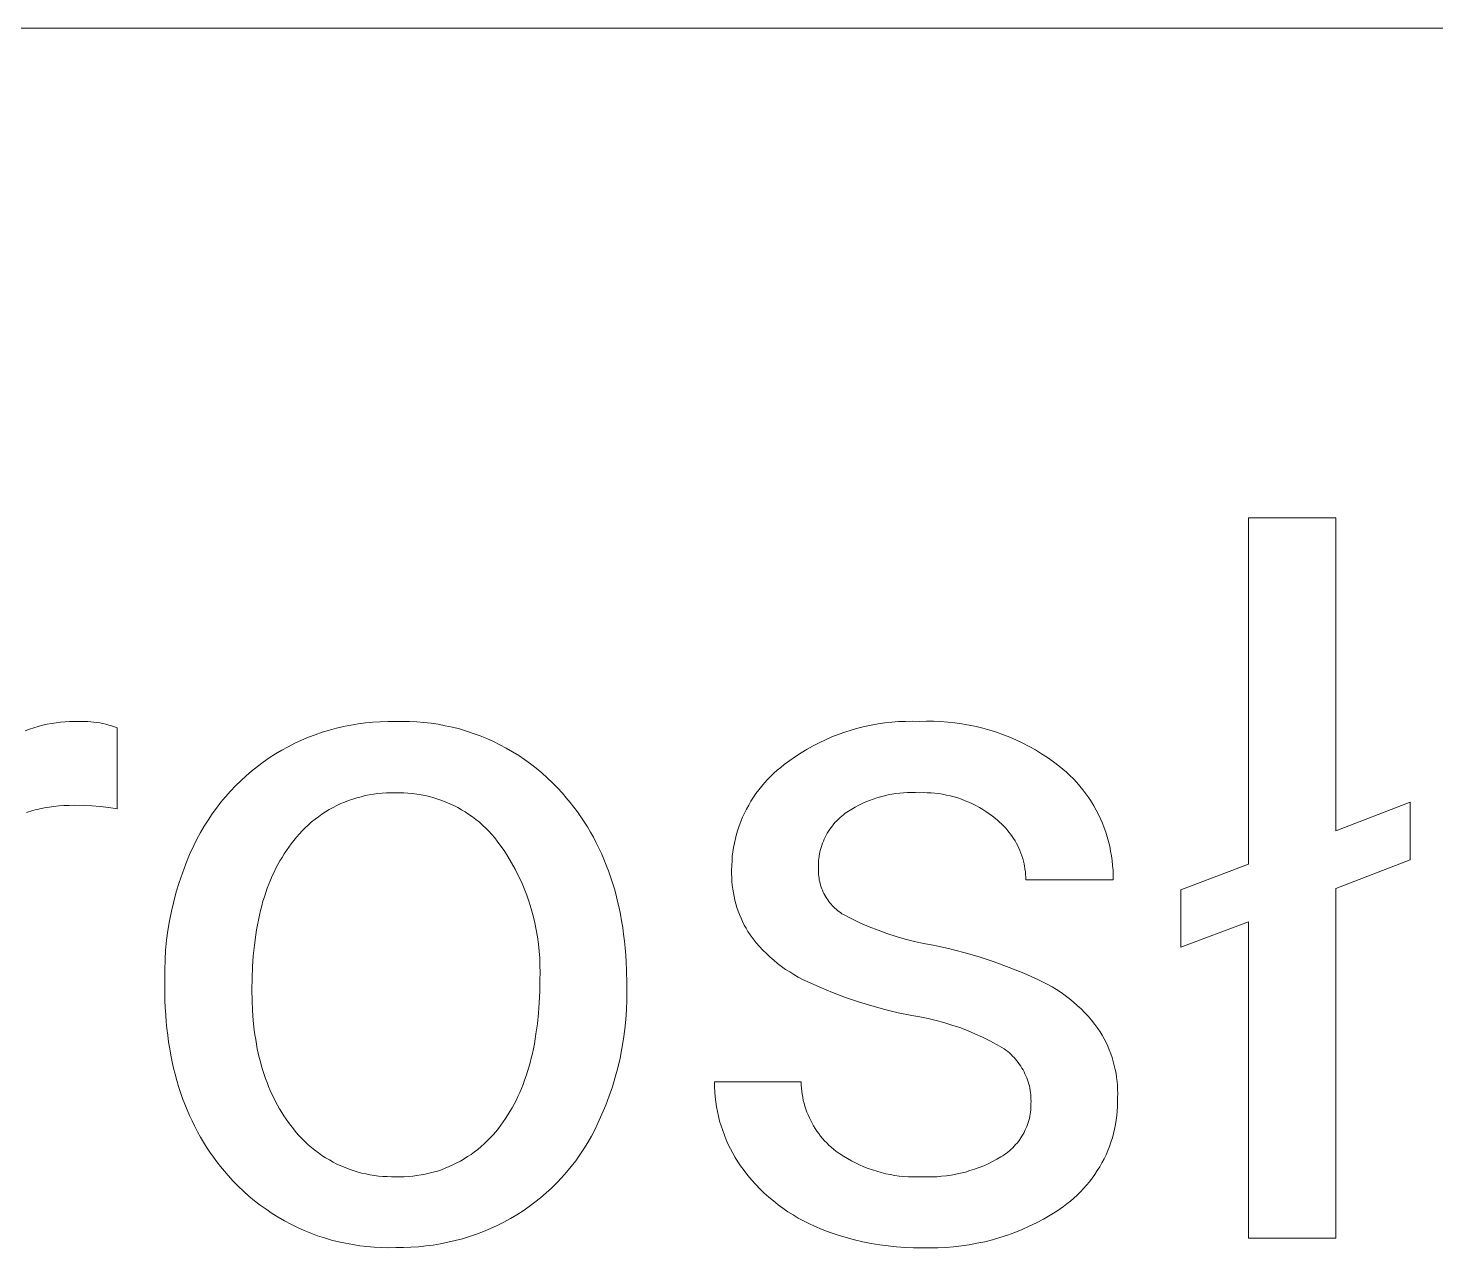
# Model space of a CAD drawing. Header units: millimetres. Extents: x 0 to 5466, y 0 to 3819.
# Drawn here: x 4089.6 to 4196.3, y 518.5 to 611 of the extents above; entities that cross this region are included whole.
import ezdxf

# ---------------------------------------------------------------- set-up
doc = ezdxf.new("R2010")
doc.units = ezdxf.units.MM
doc.header["$MEASUREMENT"] = 0
doc.layers.add('Domyślny', color=7, linetype='Continuous', true_color=0x000000)

msp = doc.modelspace()

# ---------------------------------------------------------------- linework, layer by layer
at = {"layer": 'Domyślny', "color": 18, "lineweight": 15, "true_color": 0x000000}
for p, q in [((5460.42, 610.99), (3400.11, 610.99)), ((4182.12, 547.62), (4182.12, 573.87)), ((4182.12, 573.87), (4188.73, 573.87)), ((4188.73, 573.87), (4188.73, 550.15)), ((4089.73, 557.84), (4090.06, 557.95)), ((4090.06, 557.95), (4090.39, 558.05)), ((4090.39, 558.05), (4090.72, 558.14)), ((4090.72, 558.14), (4091.06, 558.22)), ((4091.06, 558.22), (4091.4, 558.28)), ((4091.4, 558.28), (4091.74, 558.33)), ((4091.74, 558.33), (4092.08, 558.38)), ((4092.08, 558.38), (4092.43, 558.41)), ((4092.43, 558.41), (4092.77, 558.43)), ((4092.77, 558.43), (4093.12, 558.43)), ((4093.12, 558.43), (4093.46, 558.43)), ((4093.46, 558.43), (4093.69, 558.44)), ((4093.69, 558.44), (4093.92, 558.44)), ((4093.92, 558.44), (4094.15, 558.43)), ((4094.15, 558.43), (4094.38, 558.41)), ((4094.38, 558.41), (4094.61, 558.39)), ((4094.61, 558.39), (4094.83, 558.36)), ((4094.83, 558.36), (4095.06, 558.32)), ((4095.06, 558.32), (4095.28, 558.28)), ((4095.28, 558.28), (4095.51, 558.22)), ((4095.51, 558.22), (4095.73, 558.16)), ((4095.73, 558.16), (4095.95, 558.1)), ((4095.95, 558.1), (4096.16, 558.02)), ((4096.16, 558.02), (4096.38, 557.94)), ((4112.99, 557.92), (4113.53, 558.05)), ((4113.53, 558.05), (4114.08, 558.16)), ((4114.08, 558.16), (4114.64, 558.25)), ((4114.64, 558.25), (4115.19, 558.32)), ((4115.19, 558.32), (4115.75, 558.38)), ((4115.75, 558.38), (4116.31, 558.41)), ((4116.31, 558.41), (4116.87, 558.43)), ((4116.87, 558.43), (4117.43, 558.43)), ((4117.43, 558.43), (4117.97, 558.44)), ((4117.97, 558.44), (4118.52, 558.43)), ((4118.52, 558.43), (4119.07, 558.41)), ((4119.07, 558.41), (4119.62, 558.36)), ((4119.62, 558.36), (4120.16, 558.3)), ((4120.16, 558.3), (4120.7, 558.22)), ((4120.7, 558.22), (4121.24, 558.11)), ((4121.24, 558.11), (4121.78, 558)), ((4121.78, 558), (4122.31, 557.86)), ((4152.51, 557.93), (4153.01, 558.05)), ((4153.01, 558.05), (4153.52, 558.16)), ((4153.52, 558.16), (4154.04, 558.25)), ((4154.04, 558.25), (4154.55, 558.33)), ((4154.55, 558.33), (4155.07, 558.38)), ((4155.07, 558.38), (4155.59, 558.42)), ((4155.59, 558.42), (4156.11, 558.44)), ((4156.11, 558.44), (4156.64, 558.45)), ((4156.64, 558.45), (4157.16, 558.44)), ((4157.16, 558.44), (4157.7, 558.45)), ((4157.7, 558.45), (4158.24, 558.45)), ((4158.24, 558.45), (4158.78, 558.43)), ((4158.78, 558.43), (4159.32, 558.39)), ((4159.32, 558.39), (4159.86, 558.33)), ((4159.86, 558.33), (4160.39, 558.26)), ((4160.39, 558.26), (4160.93, 558.16)), ((4160.93, 558.16), (4161.46, 558.05)), ((4161.46, 558.05), (4161.98, 557.92)), ((4089.41, 557.72), (4089.73, 557.84)), ((4096.38, 557.94), (4096.38, 551.82)), ((4109.84, 556.78), (4110.35, 557.01)), ((4110.35, 557.01), (4110.86, 557.23)), ((4110.86, 557.23), (4111.38, 557.43)), ((4111.38, 557.43), (4111.91, 557.61)), ((4111.91, 557.61), (4112.45, 557.77)), ((4112.45, 557.77), (4112.99, 557.92)), ((4122.31, 557.86), (4122.84, 557.7)), ((4122.84, 557.7), (4123.36, 557.53)), ((4123.36, 557.53), (4123.87, 557.34)), ((4123.87, 557.34), (4124.38, 557.13)), ((4124.38, 557.13), (4124.88, 556.91)), ((4124.88, 556.91), (4125.37, 556.67)), ((4149.58, 556.82), (4150.05, 557.05)), ((4150.05, 557.05), (4150.53, 557.26)), ((4150.53, 557.26), (4151.01, 557.45)), ((4151.01, 557.45), (4151.51, 557.62)), ((4151.51, 557.62), (4152, 557.78)), ((4152, 557.78), (4152.51, 557.93)), ((4161.98, 557.92), (4162.5, 557.78)), ((4162.5, 557.78), (4163.02, 557.61)), ((4163.02, 557.61), (4163.53, 557.43)), ((4163.53, 557.43), (4164.03, 557.23)), ((4164.03, 557.23), (4164.52, 557.01)), ((4164.52, 557.01), (4165.01, 556.78)), ((4107.9, 555.67), (4108.36, 555.97)), ((4108.36, 555.97), (4108.84, 556.26)), ((4108.84, 556.26), (4109.34, 556.52)), ((4109.34, 556.52), (4109.84, 556.78)), ((4125.37, 556.67), (4125.86, 556.41)), ((4125.86, 556.41), (4126.33, 556.13)), ((4126.33, 556.13), (4126.8, 555.84)), ((4126.8, 555.84), (4127.25, 555.54)), ((4147.78, 555.77), (4148.21, 556.06)), ((4148.21, 556.06), (4148.66, 556.33)), ((4148.66, 556.33), (4149.11, 556.58)), ((4149.11, 556.58), (4149.58, 556.82)), ((4165.01, 556.78), (4165.49, 556.53)), ((4165.49, 556.53), (4165.96, 556.27)), ((4165.96, 556.27), (4166.43, 555.99)), ((4166.43, 555.99), (4166.88, 555.69)), ((4106.56, 554.67), (4107, 555.02)), ((4107, 555.02), (4107.44, 555.35)), ((4107.44, 555.35), (4107.9, 555.67)), ((4127.25, 555.54), (4127.7, 555.22)), ((4127.7, 555.22), (4128.13, 554.88)), ((4128.13, 554.88), (4128.55, 554.53)), ((4146.4, 554.73), (4146.66, 554.95)), ((4146.66, 554.95), (4146.93, 555.16)), ((4146.93, 555.16), (4147.35, 555.47)), ((4147.35, 555.47), (4147.78, 555.77)), ((4166.88, 555.69), (4167.32, 555.38)), ((4167.32, 555.38), (4167.75, 555.05)), ((4167.75, 555.05), (4168.04, 554.82)), ((4168.04, 554.82), (4168.31, 554.58)), ((4105.34, 553.55), (4105.73, 553.94)), ((4105.73, 553.94), (4106.14, 554.31)), ((4106.14, 554.31), (4106.56, 554.67)), ((4128.55, 554.53), (4128.96, 554.16)), ((4128.96, 554.16), (4129.36, 553.79)), ((4129.36, 553.79), (4129.74, 553.39)), ((4145.2, 553.51), (4145.42, 553.77)), ((4145.42, 553.77), (4145.65, 554.02)), ((4145.65, 554.02), (4145.89, 554.27)), ((4145.89, 554.27), (4146.14, 554.5)), ((4146.14, 554.5), (4146.4, 554.73)), ((4168.31, 554.58), (4168.58, 554.33)), ((4168.58, 554.33), (4168.84, 554.07)), ((4168.84, 554.07), (4169.09, 553.8)), ((4169.09, 553.8), (4169.33, 553.53)), ((4104.23, 552.31), (4104.59, 552.73)), ((4104.59, 552.73), (4104.96, 553.15)), ((4104.96, 553.15), (4105.34, 553.55)), ((4114.53, 552.65), (4114.22, 552.55)), ((4114.85, 552.73), (4114.53, 552.65)), ((4115.16, 552.81), (4114.85, 552.73)), ((4115.48, 552.87), (4115.16, 552.81)), ((4115.8, 552.93), (4115.48, 552.87)), ((4116.13, 552.97), (4115.8, 552.93)), ((4116.45, 553), (4116.13, 552.97)), ((4116.77, 553.02), (4116.45, 553)), ((4117.1, 553.03), (4116.77, 553.02)), ((4117.43, 553.03), (4117.1, 553.03)), ((4117.76, 553.03), (4117.43, 553.03)), ((4118.09, 553.02), (4117.76, 553.03)), ((4118.41, 553), (4118.09, 553.02)), ((4118.74, 552.97), (4118.41, 553)), ((4119.07, 552.93), (4118.74, 552.97)), ((4119.4, 552.88), (4119.07, 552.93)), ((4119.72, 552.81), (4119.4, 552.88)), ((4120.04, 552.74), (4119.72, 552.81)), ((4120.36, 552.65), (4120.04, 552.74)), ((4120.67, 552.55), (4120.36, 552.65)), ((4129.74, 553.39), (4130.11, 552.99)), ((4130.11, 552.99), (4130.41, 552.65)), ((4130.41, 552.65), (4130.7, 552.3)), ((4144.4, 552.39), (4144.59, 552.68)), ((4144.59, 552.68), (4144.78, 552.96)), ((4144.78, 552.96), (4144.99, 553.24)), ((4144.99, 553.24), (4145.2, 553.51)), ((4153.94, 552.64), (4153.66, 552.54)), ((4154.22, 552.72), (4153.94, 552.64)), ((4154.51, 552.8), (4154.22, 552.72)), ((4154.8, 552.86), (4154.51, 552.8)), ((4155.09, 552.92), (4154.8, 552.86)), ((4155.38, 552.96), (4155.09, 552.92)), ((4155.68, 553), (4155.38, 552.96)), ((4155.97, 553.03), (4155.68, 553)), ((4156.27, 553.04), (4155.97, 553.03)), ((4156.57, 553.05), (4156.27, 553.04)), ((4156.86, 553.04), (4156.57, 553.05)), ((4157.16, 553.03), (4156.86, 553.04)), ((4157.46, 553.04), (4157.16, 553.03)), ((4157.75, 553.03), (4157.46, 553.04)), ((4158.05, 553.02), (4157.75, 553.03)), ((4158.34, 552.99), (4158.05, 553.02)), ((4158.64, 552.96), (4158.34, 552.99)), ((4158.93, 552.91), (4158.64, 552.96)), ((4159.22, 552.85), (4158.93, 552.91)), ((4159.51, 552.79), (4159.22, 552.85)), ((4159.8, 552.71), (4159.51, 552.79)), ((4160.08, 552.63), (4159.8, 552.71)), ((4160.36, 552.53), (4160.08, 552.63)), ((4169.33, 553.53), (4169.56, 553.24)), ((4169.56, 553.24), (4169.78, 552.95)), ((4169.78, 552.95), (4170, 552.65)), ((4170, 552.65), (4170.2, 552.34)), ((4089.66, 551.59), (4089.5, 551.54)), ((4089.82, 551.64), (4089.66, 551.59)), ((4089.99, 551.69), (4089.82, 551.64)), ((4090.16, 551.73), (4089.99, 551.69)), ((4090.33, 551.77), (4090.16, 551.73)), ((4090.5, 551.81), (4090.33, 551.77)), ((4090.86, 551.88), (4090.5, 551.81)), ((4091.22, 551.94), (4090.86, 551.88)), ((4091.58, 551.99), (4091.22, 551.94)), ((4091.96, 552.03), (4091.58, 551.99)), ((4092.34, 552.06), (4091.96, 552.03)), ((4092.74, 552.07), (4092.34, 552.06)), ((4093.14, 552.08), (4092.74, 552.07)), ((4093.79, 552.07), (4093.14, 552.08)), ((4094.44, 552.04), (4093.79, 552.07)), ((4095.08, 551.99), (4094.44, 552.04)), ((4095.73, 551.92), (4095.08, 551.99)), ((4096.38, 551.82), (4095.73, 551.92)), ((4103.57, 551.42), (4103.89, 551.87)), ((4103.89, 551.87), (4104.23, 552.31)), ((4112.16, 551.58), (4111.89, 551.4)), ((4112.44, 551.75), (4112.16, 551.58)), ((4112.73, 551.91), (4112.44, 551.75)), ((4113.02, 552.06), (4112.73, 551.91)), ((4113.31, 552.2), (4113.02, 552.06)), ((4113.61, 552.32), (4113.31, 552.2)), ((4113.91, 552.44), (4113.61, 552.32)), ((4114.22, 552.55), (4113.91, 552.44)), ((4120.98, 552.44), (4120.67, 552.55)), ((4121.29, 552.32), (4120.98, 552.44)), ((4121.59, 552.19), (4121.29, 552.32)), ((4121.89, 552.05), (4121.59, 552.19)), ((4122.19, 551.9), (4121.89, 552.05)), ((4122.47, 551.74), (4122.19, 551.9)), ((4122.75, 551.57), (4122.47, 551.74)), ((4123.03, 551.39), (4122.75, 551.57)), ((4130.7, 552.3), (4130.98, 551.94)), ((4130.98, 551.94), (4131.25, 551.57)), ((4131.25, 551.57), (4131.51, 551.2)), ((4143.91, 551.48), (4144.07, 551.79)), ((4144.07, 551.79), (4144.23, 552.09)), ((4144.23, 552.09), (4144.4, 552.39)), ((4151.8, 551.63), (4151.55, 551.47)), ((4152.05, 551.79), (4151.8, 551.63)), ((4152.31, 551.94), (4152.05, 551.79)), ((4152.57, 552.08), (4152.31, 551.94)), ((4152.84, 552.21), (4152.57, 552.08)), ((4153.11, 552.33), (4152.84, 552.21)), ((4153.38, 552.44), (4153.11, 552.33)), ((4153.66, 552.54), (4153.38, 552.44)), ((4160.64, 552.42), (4160.36, 552.53)), ((4160.92, 552.31), (4160.64, 552.42)), ((4161.18, 552.19), (4160.92, 552.31)), ((4161.45, 552.05), (4161.18, 552.19)), ((4161.71, 551.91), (4161.45, 552.05)), ((4161.97, 551.76), (4161.71, 551.91)), ((4162.21, 551.6), (4161.97, 551.76)), ((4162.46, 551.43), (4162.21, 551.6)), ((4170.2, 552.34), (4170.39, 552.03)), ((4170.39, 552.03), (4170.57, 551.71)), ((4170.57, 551.71), (4170.73, 551.38)), ((4188.73, 550.15), (4194.35, 552.32)), ((4194.35, 552.32), (4194.35, 547.95)), ((4102.68, 550.01), (4102.96, 550.49)), ((4102.96, 550.49), (4103.26, 550.96)), ((4103.26, 550.96), (4103.57, 551.42)), ((4110.87, 550.6), (4110.63, 550.38)), ((4111.11, 550.81), (4110.87, 550.6)), ((4111.37, 551.02), (4111.11, 550.81)), ((4111.63, 551.21), (4111.37, 551.02)), ((4111.89, 551.4), (4111.63, 551.21)), ((4123.3, 551.19), (4123.03, 551.39)), ((4123.56, 551), (4123.3, 551.19)), ((4123.82, 550.79), (4123.56, 551)), ((4124.06, 550.57), (4123.82, 550.79)), ((4124.3, 550.34), (4124.06, 550.57)), ((4131.51, 551.2), (4131.76, 550.83)), ((4131.76, 550.83), (4132.01, 550.44)), ((4143.41, 550.21), (4143.52, 550.53)), ((4143.52, 550.53), (4143.64, 550.86)), ((4143.64, 550.86), (4143.77, 551.17)), ((4143.77, 551.17), (4143.91, 551.48)), ((4150.57, 550.53), (4150.47, 550.39)), ((4150.68, 550.66), (4150.57, 550.53)), ((4150.79, 550.79), (4150.68, 550.66)), ((4150.91, 550.91), (4150.79, 550.79)), ((4151.03, 551.03), (4150.91, 550.91)), ((4151.16, 551.15), (4151.03, 551.03)), ((4151.28, 551.26), (4151.16, 551.15)), ((4151.42, 551.36), (4151.28, 551.26)), ((4151.55, 551.47), (4151.42, 551.36)), ((4162.7, 551.25), (4162.46, 551.43)), ((4162.93, 551.07), (4162.7, 551.25)), ((4163.09, 550.94), (4162.93, 551.07)), ((4163.25, 550.8), (4163.09, 550.94)), ((4163.4, 550.66), (4163.25, 550.8)), ((4163.55, 550.52), (4163.4, 550.66)), ((4163.69, 550.37), (4163.55, 550.52)), ((4170.73, 551.38), (4170.89, 551.05)), ((4170.89, 551.05), (4171.04, 550.72)), ((4171.04, 550.72), (4171.17, 550.38)), ((4102.17, 549.02), (4102.42, 549.52)), ((4102.42, 549.52), (4102.68, 550.01)), ((4109.96, 549.66), (4109.76, 549.41)), ((4110.18, 549.91), (4109.96, 549.66)), ((4110.4, 550.15), (4110.18, 549.91)), ((4110.63, 550.38), (4110.4, 550.15)), ((4124.54, 550.11), (4124.3, 550.34)), ((4124.76, 549.87), (4124.54, 550.11)), ((4124.98, 549.62), (4124.76, 549.87)), ((4125.18, 549.36), (4124.98, 549.62)), ((4132.01, 550.44), (4132.24, 550.05)), ((4132.24, 550.05), (4132.46, 549.65)), ((4132.46, 549.65), (4132.68, 549.24)), ((4143.15, 549.21), (4143.22, 549.55)), ((4143.22, 549.55), (4143.31, 549.88)), ((4143.31, 549.88), (4143.41, 550.21)), ((4149.96, 549.52), (4149.89, 549.36)), ((4150.03, 549.67), (4149.96, 549.52)), ((4150.11, 549.82), (4150.03, 549.67)), ((4150.19, 549.97), (4150.11, 549.82)), ((4150.28, 550.11), (4150.19, 549.97)), ((4150.37, 550.26), (4150.28, 550.11)), ((4150.47, 550.39), (4150.37, 550.26)), ((4163.82, 550.21), (4163.69, 550.37)), ((4163.95, 550.05), (4163.82, 550.21)), ((4164.08, 549.89), (4163.95, 550.05)), ((4164.2, 549.72), (4164.08, 549.89)), ((4164.31, 549.55), (4164.2, 549.72)), ((4164.42, 549.37), (4164.31, 549.55)), ((4171.17, 550.38), (4171.29, 550.03)), ((4171.29, 550.03), (4171.4, 549.68)), ((4171.4, 549.68), (4171.5, 549.33)), ((4101.86, 548.34), (4102.17, 549.02)), ((4109.03, 548.4), (4108.87, 548.13)), ((4109.2, 548.65), (4109.03, 548.4)), ((4109.38, 548.91), (4109.2, 548.65)), ((4109.56, 549.15), (4109.38, 548.91)), ((4109.76, 549.41), (4109.56, 549.15)), ((4125.38, 549.09), (4125.18, 549.36)), ((4125.69, 548.65), (4125.38, 549.09)), ((4125.98, 548.19), (4125.69, 548.65)), ((4132.68, 549.24), (4132.88, 548.83)), ((4132.88, 548.83), (4133.08, 548.41)), ((4133.08, 548.41), (4133.26, 547.98)), ((4142.99, 548.2), (4143.03, 548.54)), ((4143.03, 548.54), (4143.09, 548.88)), ((4143.09, 548.88), (4143.15, 549.21)), ((4149.6, 548.39), (4149.57, 548.22)), ((4149.63, 548.55), (4149.6, 548.39)), ((4149.67, 548.72), (4149.63, 548.55)), ((4149.72, 548.88), (4149.67, 548.72)), ((4149.77, 549.04), (4149.72, 548.88)), ((4149.83, 549.2), (4149.77, 549.04)), ((4149.89, 549.36), (4149.83, 549.2)), ((4164.52, 549.19), (4164.42, 549.37)), ((4164.62, 549.01), (4164.52, 549.19)), ((4164.71, 548.82), (4164.62, 549.01)), ((4164.79, 548.64), (4164.71, 548.82)), ((4164.86, 548.44), (4164.79, 548.64)), ((4164.93, 548.25), (4164.86, 548.44)), ((4171.5, 549.33), (4171.59, 548.97)), ((4171.59, 548.97), (4171.66, 548.61)), ((4171.66, 548.61), (4171.72, 548.25)), ((4101.31, 546.94), (4101.58, 547.65)), ((4101.58, 547.65), (4101.86, 548.34)), ((4108.4, 547.3), (4108.26, 547.01)), ((4108.55, 547.59), (4108.4, 547.3)), ((4108.71, 547.86), (4108.55, 547.59)), ((4108.87, 548.13), (4108.71, 547.86)), ((4126.26, 547.72), (4125.98, 548.19)), ((4126.52, 547.24), (4126.26, 547.72)), ((4133.26, 547.98), (4133.44, 547.55)), ((4133.44, 547.55), (4133.61, 547.1)), ((4142.94, 547.17), (4142.95, 547.51)), ((4142.95, 547.51), (4142.97, 547.86)), ((4142.97, 547.86), (4142.99, 548.2)), ((4149.52, 547.71), (4149.51, 547.54)), ((4149.51, 547.54), (4149.51, 547.37)), ((4149.51, 547.37), (4149.51, 547.23)), ((4149.53, 547.88), (4149.52, 547.71)), ((4149.55, 548.05), (4149.53, 547.88)), ((4149.57, 548.22), (4149.55, 548.05)), ((4165, 548.05), (4164.93, 548.25)), ((4165.05, 547.85), (4165, 548.05)), ((4165.1, 547.65), (4165.05, 547.85)), ((4165.14, 547.45), (4165.1, 547.65)), ((4165.17, 547.25), (4165.14, 547.45)), ((4171.72, 548.25), (4171.77, 547.89)), ((4171.77, 547.89), (4171.81, 547.52)), ((4171.81, 547.52), (4171.84, 547.16)), ((4176.99, 545.67), (4182.12, 547.62)), ((4194.35, 547.95), (4188.73, 545.78)), ((4100.85, 545.52), (4101.07, 546.23)), ((4101.07, 546.23), (4101.31, 546.94)), ((4107.99, 546.41), (4107.87, 546.1)), ((4108.12, 546.72), (4107.99, 546.41)), ((4108.26, 547.01), (4108.12, 546.72)), ((4126.77, 546.76), (4126.52, 547.24)), ((4127, 546.27), (4126.77, 546.76)), ((4127.21, 545.77), (4127, 546.27)), ((4133.61, 547.1), (4133.77, 546.66)), ((4133.77, 546.66), (4133.91, 546.2)), ((4142.94, 546.88), (4142.94, 547.17)), ((4142.95, 546.59), (4142.94, 546.88)), ((4142.96, 546.31), (4142.95, 546.59)), ((4142.99, 546.02), (4142.96, 546.31)), ((4149.51, 547.23), (4149.51, 547.1)), ((4149.51, 547.1), (4149.51, 546.96)), ((4149.51, 546.96), (4149.52, 546.82)), ((4149.52, 546.82), (4149.54, 546.69)), ((4149.54, 546.69), (4149.56, 546.55)), ((4149.56, 546.55), (4149.58, 546.41)), ((4149.58, 546.41), (4149.61, 546.28)), ((4149.61, 546.28), (4149.64, 546.15)), ((4165.2, 547.04), (4165.17, 547.25)), ((4165.22, 546.84), (4165.2, 547.04)), ((4165.23, 546.63), (4165.22, 546.84)), ((4165.24, 546.42), (4165.23, 546.63)), ((4171.85, 546.42), (4165.24, 546.42)), ((4171.84, 547.16), (4171.85, 546.79)), ((4171.85, 546.79), (4171.85, 546.42)), ((4100.66, 544.79), (4100.85, 545.52)), ((4107.63, 545.46), (4107.53, 545.13)), ((4107.75, 545.79), (4107.63, 545.46)), ((4107.87, 546.1), (4107.75, 545.79)), ((4127.41, 545.26), (4127.21, 545.77)), ((4127.59, 544.74), (4127.41, 545.26)), ((4133.91, 546.2), (4134.05, 545.74)), ((4134.05, 545.74), (4134.18, 545.27)), ((4134.18, 545.27), (4134.3, 544.79)), ((4143.02, 545.73), (4142.99, 546.02)), ((4143.07, 545.45), (4143.02, 545.73)), ((4143.12, 545.17), (4143.07, 545.45)), ((4143.19, 544.89), (4143.12, 545.17)), ((4149.64, 546.15), (4149.68, 546.01)), ((4149.68, 546.01), (4149.72, 545.88)), ((4149.72, 545.88), (4149.77, 545.75)), ((4149.77, 545.75), (4149.82, 545.63)), ((4149.82, 545.63), (4149.87, 545.5)), ((4149.87, 545.5), (4149.93, 545.38)), ((4149.93, 545.38), (4150, 545.26)), ((4150, 545.26), (4150.07, 545.14)), ((4176.99, 541.31), (4176.99, 545.67)), ((4188.73, 545.78), (4188.73, 519.27)), ((4100.48, 544.06), (4100.66, 544.79)), ((4107.24, 544.1), (4107.15, 543.75)), ((4107.33, 544.45), (4107.24, 544.1)), ((4107.42, 544.8), (4107.33, 544.45)), ((4107.53, 545.13), (4107.42, 544.8)), ((4127.75, 544.23), (4127.59, 544.74)), ((4127.9, 543.7), (4127.75, 544.23)), ((4134.3, 544.79), (4134.41, 544.31)), ((4134.41, 544.31), (4134.51, 543.82)), ((4143.26, 544.61), (4143.19, 544.89)), ((4143.34, 544.33), (4143.26, 544.61)), ((4143.43, 544.06), (4143.34, 544.33)), ((4150.07, 545.14), (4150.14, 545.02)), ((4150.14, 545.02), (4150.22, 544.91)), ((4150.22, 544.91), (4150.3, 544.79)), ((4150.3, 544.79), (4150.38, 544.69)), ((4150.38, 544.69), (4150.47, 544.58)), ((4150.47, 544.58), (4150.56, 544.48)), ((4150.56, 544.48), (4150.65, 544.38)), ((4150.65, 544.38), (4150.75, 544.28)), ((4150.75, 544.28), (4150.85, 544.19)), ((4150.85, 544.19), (4150.96, 544.1)), ((4150.96, 544.1), (4151.07, 544.02)), ((4100.22, 542.59), (4100.34, 543.33)), ((4100.34, 543.33), (4100.48, 544.06)), ((4107, 543.01), (4106.93, 542.64)), ((4107.07, 543.38), (4107, 543.01)), ((4107.15, 543.75), (4107.07, 543.38)), ((4128.02, 543.17), (4127.9, 543.7)), ((4128.13, 542.64), (4128.02, 543.17)), ((4134.51, 543.82), (4134.6, 543.32)), ((4134.6, 543.32), (4134.68, 542.81)), ((4143.54, 543.79), (4143.43, 544.06)), ((4143.65, 543.52), (4143.54, 543.79)), ((4143.76, 543.26), (4143.65, 543.52)), ((4143.89, 543), (4143.76, 543.26)), ((4151.07, 544.02), (4151.18, 543.94)), ((4151.18, 543.94), (4151.29, 543.86)), ((4151.29, 543.86), (4151.41, 543.79)), ((4151.41, 543.79), (4152.05, 543.46)), ((4152.05, 543.46), (4152.7, 543.15)), ((4152.7, 543.15), (4153.36, 542.87)), ((4182.12, 543.25), (4176.99, 541.31)), ((4182.12, 519.27), (4182.12, 543.25)), ((4100.12, 541.84), (4100.22, 542.59)), ((4106.87, 542.26), (4106.77, 541.47)), ((4106.93, 542.64), (4106.87, 542.26)), ((4128.23, 542.1), (4128.13, 542.64)), ((4128.3, 541.56), (4128.23, 542.1)), ((4134.68, 542.81), (4134.75, 542.3)), ((4134.75, 542.3), (4134.82, 541.78)), ((4144.03, 542.75), (4143.89, 543)), ((4144.17, 542.5), (4144.03, 542.75)), ((4144.33, 542.26), (4144.17, 542.5)), ((4144.56, 541.96), (4144.33, 542.26)), ((4144.8, 541.66), (4144.56, 541.96)), ((4153.36, 542.87), (4154.03, 542.6)), ((4154.03, 542.6), (4154.71, 542.36)), ((4154.71, 542.36), (4155.4, 542.14)), ((4155.4, 542.14), (4156.09, 541.94)), ((4100, 540.35), (4100.04, 541.1)), ((4100.04, 541.1), (4100.12, 541.84)), ((4106.77, 541.47), (4106.68, 540.66)), ((4128.36, 541.02), (4128.3, 541.56)), ((4128.39, 540.48), (4128.36, 541.02)), ((4134.82, 541.78), (4134.87, 541.26)), ((4134.87, 541.26), (4134.91, 540.72)), ((4145.04, 541.38), (4144.8, 541.66)), ((4145.3, 541.1), (4145.04, 541.38)), ((4145.57, 540.84), (4145.3, 541.1)), ((4156.09, 541.94), (4156.79, 541.76)), ((4156.79, 541.76), (4157.49, 541.61)), ((4157.49, 541.61), (4158.2, 541.47)), ((4158.2, 541.47), (4159.37, 541.21)), ((4159.37, 541.21), (4160.54, 540.92)), ((4160.54, 540.92), (4161.69, 540.58)), ((4099.97, 539.6), (4100, 540.35)), ((4106.63, 539.82), (4106.59, 538.96)), ((4106.68, 540.66), (4106.63, 539.82)), ((4128.41, 539.94), (4128.39, 540.48)), ((4128.42, 539.39), (4128.41, 539.94)), ((4134.91, 540.72), (4134.95, 540.18)), ((4134.95, 540.18), (4134.97, 539.64)), ((4145.84, 540.58), (4145.57, 540.84)), ((4146.13, 540.33), (4145.84, 540.58)), ((4146.42, 540.09), (4146.13, 540.33)), ((4146.72, 539.86), (4146.42, 540.09)), ((4147.02, 539.64), (4146.72, 539.86)), ((4161.69, 540.58), (4162.84, 540.2)), ((4162.84, 540.2), (4163.97, 539.79)), ((4099.97, 538.85), (4099.97, 539.6)), ((4099.97, 538.39), (4099.97, 538.85)), ((4106.59, 538.96), (4106.58, 538.06)), ((4128.39, 537.98), (4128.4, 538.85)), ((4128.4, 538.85), (4128.42, 539.39)), ((4134.97, 539.64), (4134.99, 538.52)), ((4147.34, 539.44), (4147.02, 539.64)), ((4147.66, 539.24), (4147.34, 539.44)), ((4147.99, 539.05), (4147.66, 539.24)), ((4148.32, 538.87), (4147.99, 539.05)), ((4148.66, 538.71), (4148.32, 538.87)), ((4163.97, 539.79), (4165.09, 539.34)), ((4165.09, 539.34), (4166.19, 538.85)), ((4166.19, 538.85), (4166.54, 538.68)), ((4099.99, 537.28), (4099.97, 538.39)), ((4106.58, 538.06), (4106.59, 537.28)), ((4128.35, 537.13), (4128.39, 537.98)), ((4134.99, 538.52), (4134.99, 538.06)), ((4134.99, 538.06), (4134.99, 537.32)), ((4149.61, 538.28), (4148.66, 538.71)), ((4150.58, 537.88), (4149.61, 538.28)), ((4151.56, 537.51), (4150.58, 537.88)), ((4166.54, 538.68), (4166.89, 538.5)), ((4166.89, 538.5), (4167.23, 538.31)), ((4167.23, 538.31), (4167.57, 538.1)), ((4167.57, 538.1), (4167.9, 537.89)), ((4167.9, 537.89), (4168.22, 537.66)), ((4100.01, 536.74), (4099.99, 537.28)), ((4100.05, 536.2), (4100.01, 536.74)), ((4106.59, 537.28), (4106.62, 536.51)), ((4128.3, 536.31), (4128.35, 537.13)), ((4134.99, 537.32), (4134.96, 536.58)), ((4152.55, 537.17), (4151.56, 537.51)), ((4153.55, 536.87), (4152.55, 537.17)), ((4154.55, 536.59), (4153.55, 536.87)), ((4168.22, 537.66), (4168.53, 537.42)), ((4168.53, 537.42), (4168.83, 537.17)), ((4168.83, 537.17), (4169.13, 536.91)), ((4169.13, 536.91), (4169.42, 536.64)), ((4169.42, 536.64), (4169.69, 536.36)), ((4100.09, 535.67), (4100.05, 536.2)), ((4100.14, 535.15), (4100.09, 535.67)), ((4106.62, 536.51), (4106.68, 535.76)), ((4106.68, 535.76), (4106.76, 535.03)), ((4128.22, 535.51), (4128.3, 536.31)), ((4134.92, 535.84), (4134.84, 535.1)), ((4134.96, 536.58), (4134.92, 535.84)), ((4155.57, 536.35), (4154.55, 536.59)), ((4156.59, 536.14), (4155.57, 536.35)), ((4157.21, 536.04), (4156.59, 536.14)), ((4157.82, 535.91), (4157.21, 536.04)), ((4158.43, 535.77), (4157.82, 535.91)), ((4159.03, 535.6), (4158.43, 535.77)), ((4159.63, 535.42), (4159.03, 535.6)), ((4169.69, 536.36), (4169.96, 536.08)), ((4169.96, 536.08), (4170.22, 535.78)), ((4170.22, 535.78), (4170.46, 535.47)), ((4100.2, 534.64), (4100.14, 535.15)), ((4100.27, 534.13), (4100.2, 534.64)), ((4106.76, 535.03), (4106.81, 534.67)), ((4106.81, 534.67), (4106.87, 534.31)), ((4128.05, 534.36), (4128.11, 534.74)), ((4128.11, 534.74), (4128.22, 535.51)), ((4134.84, 535.1), (4134.75, 534.36)), ((4160.22, 535.22), (4159.63, 535.42)), ((4160.81, 535), (4160.22, 535.22)), ((4161.38, 534.76), (4160.81, 535)), ((4161.95, 534.5), (4161.38, 534.76)), ((4162.51, 534.22), (4161.95, 534.5)), ((4170.46, 535.47), (4170.7, 535.16)), ((4170.7, 535.16), (4170.87, 534.9)), ((4170.87, 534.9), (4171.02, 534.64)), ((4171.02, 534.64), (4171.17, 534.37)), ((4100.35, 533.62), (4100.27, 534.13)), ((4100.44, 533.13), (4100.35, 533.62)), ((4106.87, 534.31), (4106.93, 533.97)), ((4106.93, 533.97), (4106.99, 533.62)), ((4106.99, 533.62), (4107.06, 533.28)), ((4127.84, 533.26), (4127.91, 533.62)), ((4127.91, 533.62), (4127.99, 533.99)), ((4127.99, 533.99), (4128.05, 534.36)), ((4134.62, 533.63), (4134.48, 532.9)), ((4134.75, 534.36), (4134.62, 533.63)), ((4163.06, 533.92), (4162.51, 534.22)), ((4163.6, 533.61), (4163.06, 533.92)), ((4163.73, 533.51), (4163.6, 533.61)), ((4163.86, 533.41), (4163.73, 533.51)), ((4171.17, 534.37), (4171.31, 534.09)), ((4171.31, 534.09), (4171.44, 533.81)), ((4171.44, 533.81), (4171.56, 533.53)), ((4171.56, 533.53), (4171.67, 533.24)), ((4100.54, 532.64), (4100.44, 533.13)), ((4100.65, 532.16), (4100.54, 532.64)), ((4107.06, 533.28), (4107.14, 532.95)), ((4107.14, 532.95), (4107.23, 532.62)), ((4107.23, 532.62), (4107.32, 532.3)), ((4127.57, 532.22), (4127.66, 532.56)), ((4127.66, 532.56), (4127.75, 532.91)), ((4127.75, 532.91), (4127.84, 533.26)), ((4134.48, 532.9), (4134.31, 532.17)), ((4163.99, 533.3), (4163.86, 533.41)), ((4164.11, 533.19), (4163.99, 533.3)), ((4164.23, 533.07), (4164.11, 533.19)), ((4164.34, 532.95), (4164.23, 533.07)), ((4164.46, 532.83), (4164.34, 532.95)), ((4164.56, 532.7), (4164.46, 532.83)), ((4164.66, 532.57), (4164.56, 532.7)), ((4164.76, 532.43), (4164.66, 532.57)), ((4164.85, 532.3), (4164.76, 532.43)), ((4171.67, 533.24), (4171.77, 532.95)), ((4171.77, 532.95), (4171.86, 532.66)), ((4171.86, 532.66), (4171.94, 532.36)), ((4171.94, 532.36), (4172.01, 532.06)), ((4100.77, 531.69), (4100.65, 532.16)), ((4100.89, 531.22), (4100.77, 531.69)), ((4107.32, 532.3), (4107.41, 531.98)), ((4107.41, 531.98), (4107.51, 531.67)), ((4107.51, 531.67), (4107.62, 531.36)), ((4107.62, 531.36), (4107.73, 531.05)), ((4127.25, 531.24), (4127.36, 531.56)), ((4127.36, 531.56), (4127.47, 531.89)), ((4127.47, 531.89), (4127.57, 532.22)), ((4134.12, 531.46), (4133.9, 530.74)), ((4134.31, 532.17), (4134.12, 531.46)), ((4164.94, 532.16), (4164.85, 532.3)), ((4165.02, 532.01), (4164.94, 532.16)), ((4165.1, 531.87), (4165.02, 532.01)), ((4165.17, 531.72), (4165.1, 531.87)), ((4165.24, 531.57), (4165.17, 531.72)), ((4165.3, 531.41), (4165.24, 531.57)), ((4165.36, 531.26), (4165.3, 531.41)), ((4172.01, 532.06), (4172.07, 531.76)), ((4172.07, 531.76), (4172.11, 531.45)), ((4172.11, 531.45), (4172.15, 531.15)), ((4101.03, 530.76), (4100.89, 531.22)), ((4101.18, 530.31), (4101.03, 530.76)), ((4101.33, 529.86), (4101.18, 530.31)), ((4107.73, 531.05), (4107.85, 530.75)), ((4107.85, 530.75), (4107.97, 530.46)), ((4107.97, 530.46), (4108.1, 530.17)), ((4126.74, 530.01), (4126.88, 530.31)), ((4126.88, 530.31), (4127.01, 530.61)), ((4127.01, 530.61), (4127.13, 530.92)), ((4127.13, 530.92), (4127.25, 531.24)), ((4133.9, 530.74), (4133.66, 530.04)), ((4141.64, 530.72), (4141.63, 531.1)), ((4141.63, 531.1), (4148.2, 531.1)), ((4141.66, 530.35), (4141.64, 530.72)), ((4141.69, 529.98), (4141.66, 530.35)), ((4148.2, 531.1), (4148.21, 530.87)), ((4148.21, 530.87), (4148.23, 530.63)), ((4148.23, 530.63), (4148.25, 530.4)), ((4148.25, 530.4), (4148.29, 530.17)), ((4165.41, 531.1), (4165.36, 531.26)), ((4165.46, 530.94), (4165.41, 531.1)), ((4165.5, 530.78), (4165.46, 530.94)), ((4165.53, 530.62), (4165.5, 530.78)), ((4165.56, 530.45), (4165.53, 530.62)), ((4165.59, 530.29), (4165.56, 530.45)), ((4165.6, 530.12), (4165.59, 530.29)), ((4172.15, 531.15), (4172.18, 530.84)), ((4172.18, 530.84), (4172.19, 530.53)), ((4172.19, 530.53), (4172.2, 530.22)), ((4172.2, 530.22), (4172.19, 529.92)), ((4101.5, 529.42), (4101.33, 529.86)), ((4101.67, 528.99), (4101.5, 529.42)), ((4108.1, 530.17), (4108.24, 529.89)), ((4108.24, 529.89), (4108.38, 529.61)), ((4108.38, 529.61), (4108.52, 529.34)), ((4108.52, 529.34), (4108.68, 529.07)), ((4126.14, 528.87), (4126.3, 529.15)), ((4126.3, 529.15), (4126.45, 529.43)), ((4126.45, 529.43), (4126.6, 529.71)), ((4126.6, 529.71), (4126.74, 530.01)), ((4133.4, 529.35), (4133.11, 528.66)), ((4133.66, 530.04), (4133.4, 529.35)), ((4141.73, 529.6), (4141.69, 529.98)), ((4141.79, 529.23), (4141.73, 529.6)), ((4141.86, 528.86), (4141.79, 529.23)), ((4148.29, 530.17), (4148.33, 529.94)), ((4148.33, 529.94), (4148.37, 529.71)), ((4148.37, 529.71), (4148.43, 529.49)), ((4148.43, 529.49), (4148.49, 529.26)), ((4148.49, 529.26), (4148.57, 529.04)), ((4165.62, 529.96), (4165.6, 530.12)), ((4165.61, 529.14), (4165.62, 529.3)), ((4165.62, 529.79), (4165.62, 529.96)), ((4165.63, 529.63), (4165.62, 529.79)), ((4165.62, 529.46), (4165.63, 529.63)), ((4165.62, 529.3), (4165.62, 529.46)), ((4172.18, 529.23), (4172.16, 528.89)), ((4172.19, 529.57), (4172.18, 529.23)), ((4172.19, 529.92), (4172.19, 529.57)), ((4101.85, 528.56), (4101.67, 528.99)), ((4102.05, 528.15), (4101.85, 528.56)), ((4102.25, 527.73), (4102.05, 528.15)), ((4108.68, 529.07), (4108.84, 528.8)), ((4108.84, 528.8), (4109, 528.54)), ((4109, 528.54), (4109.17, 528.29)), ((4109.17, 528.29), (4109.35, 528.04)), ((4125.45, 527.84), (4125.63, 528.09)), ((4125.63, 528.09), (4125.81, 528.34)), ((4125.81, 528.34), (4125.98, 528.61)), ((4125.98, 528.61), (4126.14, 528.87)), ((4133.11, 528.66), (4132.81, 527.98)), ((4141.94, 528.5), (4141.86, 528.86)), ((4142.03, 528.13), (4141.94, 528.5)), ((4142.14, 527.77), (4142.03, 528.13)), ((4148.57, 529.04), (4148.64, 528.82)), ((4148.64, 528.82), (4148.73, 528.6)), ((4148.73, 528.6), (4148.83, 528.39)), ((4148.83, 528.39), (4148.93, 528.18)), ((4148.93, 528.18), (4149.04, 527.97)), ((4165.41, 528.03), (4165.46, 528.18)), ((4165.46, 528.18), (4165.5, 528.34)), ((4165.5, 528.34), (4165.53, 528.5)), ((4165.53, 528.5), (4165.56, 528.66)), ((4165.56, 528.66), (4165.58, 528.82)), ((4165.58, 528.82), (4165.6, 528.98)), ((4165.6, 528.98), (4165.61, 529.14)), ((4172.08, 528.21), (4172.03, 527.87)), ((4172.13, 528.55), (4172.08, 528.21)), ((4172.16, 528.89), (4172.13, 528.55)), ((4102.46, 527.33), (4102.25, 527.73)), ((4102.68, 526.93), (4102.46, 527.33)), ((4109.35, 528.04), (4109.53, 527.8)), ((4109.53, 527.8), (4109.73, 527.54)), ((4109.73, 527.54), (4109.94, 527.28)), ((4109.94, 527.28), (4110.15, 527.04)), ((4110.15, 527.04), (4110.38, 526.8)), ((4124.64, 526.86), (4124.86, 527.09)), ((4124.86, 527.09), (4125.06, 527.33)), ((4125.06, 527.33), (4125.26, 527.58)), ((4125.26, 527.58), (4125.45, 527.84)), ((4132.56, 527.48), (4132.31, 526.99)), ((4132.81, 527.98), (4132.56, 527.48)), ((4142.26, 527.42), (4142.14, 527.77)), ((4142.39, 527.06), (4142.26, 527.42)), ((4142.53, 526.72), (4142.39, 527.06)), ((4149.04, 527.97), (4149.15, 527.77)), ((4149.15, 527.77), (4149.27, 527.57)), ((4149.27, 527.57), (4149.4, 527.38)), ((4149.4, 527.38), (4149.54, 527.19)), ((4149.54, 527.19), (4149.68, 527)), ((4164.94, 527), (4165.03, 527.14)), ((4165.03, 527.14), (4165.1, 527.28)), ((4165.1, 527.28), (4165.17, 527.42)), ((4165.17, 527.42), (4165.24, 527.57)), ((4165.24, 527.57), (4165.3, 527.72)), ((4165.3, 527.72), (4165.36, 527.87)), ((4165.36, 527.87), (4165.41, 528.03)), ((4171.88, 527.2), (4171.79, 526.87)), ((4171.96, 527.53), (4171.88, 527.2)), ((4172.03, 527.87), (4171.96, 527.53)), ((4102.91, 526.54), (4102.68, 526.93)), ((4103.15, 526.16), (4102.91, 526.54)), ((4103.4, 525.78), (4103.15, 526.16)), ((4110.38, 526.8), (4110.61, 526.57)), ((4110.61, 526.57), (4110.85, 526.34)), ((4110.85, 526.34), (4111.1, 526.13)), ((4111.1, 526.13), (4111.36, 525.92)), ((4123.45, 525.8), (4123.71, 525.99)), ((4123.71, 525.99), (4123.95, 526.2)), ((4123.95, 526.2), (4124.19, 526.41)), ((4124.19, 526.41), (4124.42, 526.63)), ((4124.42, 526.63), (4124.64, 526.86)), ((4131.74, 526.04), (4131.44, 525.58)), ((4132.03, 526.51), (4131.74, 526.04)), ((4132.31, 526.99), (4132.03, 526.51)), ((4142.68, 526.37), (4142.53, 526.72)), ((4142.85, 526.04), (4142.68, 526.37)), ((4143.02, 525.7), (4142.85, 526.04)), ((4149.68, 527), (4149.83, 526.82)), ((4149.83, 526.82), (4149.98, 526.65)), ((4149.98, 526.65), (4150.15, 526.48)), ((4150.15, 526.48), (4150.31, 526.31)), ((4150.31, 526.31), (4150.48, 526.16)), ((4150.48, 526.16), (4150.66, 526)), ((4150.66, 526), (4150.84, 525.86)), ((4164, 525.89), (4164.12, 526)), ((4164.12, 526), (4164.24, 526.11)), ((4164.24, 526.11), (4164.36, 526.23)), ((4164.36, 526.23), (4164.46, 526.35)), ((4164.46, 526.35), (4164.57, 526.47)), ((4164.57, 526.47), (4164.67, 526.6)), ((4164.67, 526.6), (4164.77, 526.73)), ((4164.77, 526.73), (4164.86, 526.86)), ((4164.86, 526.86), (4164.94, 527)), ((4171.57, 526.22), (4171.44, 525.9)), ((4171.68, 526.54), (4171.57, 526.22)), ((4171.79, 526.87), (4171.68, 526.54)), ((4103.66, 525.41), (4103.4, 525.78)), ((4103.93, 525.05), (4103.66, 525.41)), ((4104.21, 524.69), (4103.93, 525.05)), ((4111.36, 525.92), (4111.62, 525.72)), ((4111.62, 525.72), (4111.89, 525.53)), ((4111.89, 525.53), (4112.17, 525.36)), ((4112.17, 525.36), (4112.45, 525.19)), ((4112.45, 525.19), (4112.74, 525.03)), ((4112.74, 525.03), (4113.03, 524.88)), ((4113.03, 524.88), (4113.33, 524.74)), ((4121.82, 524.82), (4122.11, 524.96)), ((4122.11, 524.96), (4122.39, 525.11)), ((4122.39, 525.11), (4122.66, 525.27)), ((4122.66, 525.27), (4122.93, 525.44)), ((4122.93, 525.44), (4123.2, 525.61)), ((4123.2, 525.61), (4123.45, 525.8)), ((4131.12, 525.13), (4130.78, 524.69)), ((4131.44, 525.58), (4131.12, 525.13)), ((4143.21, 525.38), (4143.02, 525.7)), ((4143.41, 525.06), (4143.21, 525.38)), ((4143.62, 524.75), (4143.41, 525.06)), ((4150.84, 525.86), (4151.13, 525.66)), ((4151.13, 525.66), (4151.42, 525.47)), ((4151.42, 525.47), (4151.72, 525.29)), ((4151.72, 525.29), (4152.02, 525.12)), ((4152.02, 525.12), (4152.33, 524.96)), ((4152.33, 524.96), (4152.64, 524.81)), ((4162.04, 524.75), (4162.37, 524.9)), ((4162.37, 524.9), (4162.7, 525.07)), ((4162.7, 525.07), (4163.03, 525.24)), ((4163.03, 525.24), (4163.35, 525.42)), ((4163.35, 525.42), (4163.48, 525.51)), ((4163.48, 525.51), (4163.62, 525.6)), ((4163.62, 525.6), (4163.75, 525.69)), ((4163.75, 525.69), (4163.88, 525.79)), ((4163.88, 525.79), (4164, 525.89)), ((4171, 524.97), (4170.83, 524.67)), ((4171.16, 525.28), (4171, 524.97)), ((4171.31, 525.59), (4171.16, 525.28)), ((4171.44, 525.9), (4171.31, 525.59)), ((4104.5, 524.34), (4104.21, 524.69)), ((4104.79, 524), (4104.5, 524.34)), ((4105.17, 523.59), (4104.79, 524)), ((4113.33, 524.74), (4113.64, 524.61)), ((4113.64, 524.61), (4113.94, 524.49)), ((4113.94, 524.49), (4114.26, 524.39)), ((4114.26, 524.39), (4114.57, 524.29)), ((4114.57, 524.29), (4114.89, 524.2)), ((4114.89, 524.2), (4115.21, 524.13)), ((4115.21, 524.13), (4115.53, 524.07)), ((4115.53, 524.07), (4115.86, 524.01)), ((4115.86, 524.01), (4116.18, 523.97)), ((4116.18, 523.97), (4116.51, 523.94)), ((4116.51, 523.94), (4116.84, 523.93)), ((4116.84, 523.93), (4117.17, 523.92)), ((4117.17, 523.92), (4117.5, 523.92)), ((4117.5, 523.92), (4117.82, 523.92)), ((4117.82, 523.92), (4118.13, 523.92)), ((4118.13, 523.92), (4118.45, 523.94)), ((4118.45, 523.94), (4118.77, 523.97)), ((4118.77, 523.97), (4119.09, 524.01)), ((4119.09, 524.01), (4119.4, 524.05)), ((4119.4, 524.05), (4119.71, 524.11)), ((4119.71, 524.11), (4120.02, 524.18)), ((4120.02, 524.18), (4120.33, 524.26)), ((4120.33, 524.26), (4120.64, 524.35)), ((4120.64, 524.35), (4120.94, 524.45)), ((4120.94, 524.45), (4121.24, 524.57)), ((4121.24, 524.57), (4121.53, 524.69)), ((4121.53, 524.69), (4121.82, 524.82)), ((4130.06, 523.85), (4129.68, 523.45)), ((4130.43, 524.27), (4130.06, 523.85)), ((4130.78, 524.69), (4130.43, 524.27)), ((4143.89, 524.38), (4143.62, 524.75)), ((4144.17, 524.02), (4143.89, 524.38)), ((4144.46, 523.67), (4144.17, 524.02)), ((4152.64, 524.81), (4152.96, 524.67)), ((4152.96, 524.67), (4153.29, 524.55)), ((4153.29, 524.55), (4153.61, 524.43)), ((4153.61, 524.43), (4153.94, 524.33)), ((4153.94, 524.33), (4154.28, 524.23)), ((4154.28, 524.23), (4154.62, 524.15)), ((4154.62, 524.15), (4154.96, 524.08)), ((4154.96, 524.08), (4155.3, 524.02)), ((4155.3, 524.02), (4155.64, 523.97)), ((4155.64, 523.97), (4155.99, 523.94)), ((4155.99, 523.94), (4156.34, 523.91)), ((4156.34, 523.91), (4156.68, 523.9)), ((4156.68, 523.9), (4157.03, 523.9)), ((4157.03, 523.9), (4157.38, 523.91)), ((4157.38, 523.91), (4157.74, 523.9)), ((4157.74, 523.9), (4158.11, 523.9)), ((4158.11, 523.9), (4158.48, 523.92)), ((4158.48, 523.92), (4158.85, 523.95)), ((4158.85, 523.95), (4159.21, 523.99)), ((4159.21, 523.99), (4159.57, 524.04)), ((4159.57, 524.04), (4159.94, 524.11)), ((4159.94, 524.11), (4160.29, 524.18)), ((4160.29, 524.18), (4160.65, 524.27)), ((4160.65, 524.27), (4161, 524.38)), ((4161, 524.38), (4161.35, 524.49)), ((4161.35, 524.49), (4161.7, 524.62)), ((4161.7, 524.62), (4162.04, 524.75)), ((4170.26, 523.82), (4170.06, 523.54)), ((4170.46, 524.09), (4170.26, 523.82)), ((4170.65, 524.38), (4170.46, 524.09)), ((4170.83, 524.67), (4170.65, 524.38)), ((4105.55, 523.2), (4105.17, 523.59)), ((4105.95, 522.82), (4105.55, 523.2)), ((4106.36, 522.45), (4105.95, 522.82)), ((4129.29, 523.06), (4128.88, 522.69)), ((4129.68, 523.45), (4129.29, 523.06)), ((4144.77, 523.33), (4144.46, 523.67)), ((4145.08, 523), (4144.77, 523.33)), ((4145.41, 522.68), (4145.08, 523)), ((4169.38, 522.77), (4169.13, 522.53)), ((4169.61, 523.02), (4169.38, 522.77)), ((4169.84, 523.28), (4169.61, 523.02)), ((4170.06, 523.54), (4169.84, 523.28)), ((4106.78, 522.1), (4106.36, 522.45)), ((4107.21, 521.77), (4106.78, 522.1)), ((4107.66, 521.45), (4107.21, 521.77)), ((4128.03, 521.98), (4127.59, 521.65)), ((4128.46, 522.32), (4128.03, 521.98)), ((4128.88, 522.69), (4128.46, 522.32)), ((4145.75, 522.38), (4145.41, 522.68)), ((4146.1, 522.08), (4145.75, 522.38)), ((4146.46, 521.8), (4146.1, 522.08)), ((4146.82, 521.53), (4146.46, 521.8)), ((4168.35, 521.86), (4168.08, 521.65)), ((4168.62, 522.07), (4168.35, 521.86)), ((4168.88, 522.3), (4168.62, 522.07)), ((4169.13, 522.53), (4168.88, 522.3)), ((4108.12, 521.14), (4107.66, 521.45)), ((4108.58, 520.85), (4108.12, 521.14)), ((4109.06, 520.57), (4108.58, 520.85)), ((4126.18, 520.74), (4125.68, 520.48)), ((4126.67, 521.03), (4126.18, 520.74)), ((4127.14, 521.33), (4126.67, 521.03)), ((4127.59, 521.65), (4127.14, 521.33)), ((4147.2, 521.27), (4146.82, 521.53)), ((4147.59, 521.02), (4147.2, 521.27)), ((4147.98, 520.79), (4147.59, 521.02)), ((4148.38, 520.57), (4147.98, 520.79)), ((4166.56, 520.71), (4166.03, 520.43)), ((4167.08, 521.01), (4166.56, 520.71)), ((4167.58, 521.32), (4167.08, 521.01)), ((4168.08, 521.65), (4167.58, 521.32)), ((4109.54, 520.32), (4109.06, 520.57)), ((4110.03, 520.07), (4109.54, 520.32)), ((4110.54, 519.85), (4110.03, 520.07)), ((4111.04, 519.64), (4110.54, 519.85)), ((4111.56, 519.45), (4111.04, 519.64)), ((4123.61, 519.57), (4123.07, 519.39)), ((4124.14, 519.77), (4123.61, 519.57)), ((4124.66, 519.99), (4124.14, 519.77)), ((4125.18, 520.22), (4124.66, 519.99)), ((4125.68, 520.48), (4125.18, 520.22)), ((4148.79, 520.37), (4148.38, 520.57)), ((4149.21, 520.18), (4148.79, 520.37)), ((4149.8, 519.93), (4149.21, 520.18)), ((4150.41, 519.7), (4149.8, 519.93)), ((4151.02, 519.49), (4150.41, 519.7)), ((4164.4, 519.7), (4163.84, 519.49)), ((4164.95, 519.92), (4164.4, 519.7)), ((4165.49, 520.17), (4164.95, 519.92)), ((4166.03, 520.43), (4165.49, 520.17)), ((4112.08, 519.28), (4111.56, 519.45)), ((4112.61, 519.12), (4112.08, 519.28)), ((4113.14, 518.99), (4112.61, 519.12)), ((4113.68, 518.87), (4113.14, 518.99)), ((4114.22, 518.77), (4113.68, 518.87)), ((4114.76, 518.69), (4114.22, 518.77)), ((4115.3, 518.62), (4114.76, 518.69)), ((4115.85, 518.58), (4115.3, 518.62)), ((4116.4, 518.55), (4115.85, 518.58)), ((4116.95, 518.54), (4116.4, 518.55)), ((4117.5, 518.55), (4116.95, 518.54)), ((4118.06, 518.55), (4117.5, 518.55)), ((4118.63, 518.57), (4118.06, 518.55)), ((4119.2, 518.61), (4118.63, 518.57)), ((4119.76, 518.67), (4119.2, 518.61)), ((4120.32, 518.74), (4119.76, 518.67)), ((4120.88, 518.83), (4120.32, 518.74)), ((4121.43, 518.95), (4120.88, 518.83)), ((4121.99, 519.08), (4121.43, 518.95)), ((4122.53, 519.22), (4121.99, 519.08)), ((4123.07, 519.39), (4122.53, 519.22)), ((4151.63, 519.3), (4151.02, 519.49)), ((4152.26, 519.13), (4151.63, 519.3)), ((4152.89, 518.99), (4152.26, 519.13)), ((4153.52, 518.86), (4152.89, 518.99)), ((4154.16, 518.75), (4153.52, 518.86)), ((4154.8, 518.67), (4154.16, 518.75)), ((4155.44, 518.6), (4154.8, 518.67)), ((4156.09, 518.56), (4155.44, 518.6)), ((4156.73, 518.54), (4156.09, 518.56)), ((4157.38, 518.54), (4156.73, 518.54)), ((4157.97, 518.53), (4157.38, 518.54)), ((4158.57, 518.53), (4157.97, 518.53)), ((4159.17, 518.56), (4158.57, 518.53)), ((4159.76, 518.61), (4159.17, 518.56)), ((4160.36, 518.67), (4159.76, 518.61)), ((4160.95, 518.76), (4160.36, 518.67)), ((4161.53, 518.87), (4160.95, 518.76)), ((4162.12, 518.99), (4161.53, 518.87)), ((4162.7, 519.14), (4162.12, 518.99)), ((4163.27, 519.31), (4162.7, 519.14)), ((4163.84, 519.49), (4163.27, 519.31)), ((4188.73, 519.27), (4182.12, 519.27))]:
    msp.add_line(p, q, dxfattribs=at)

doc.saveas('drawing.dxf')
